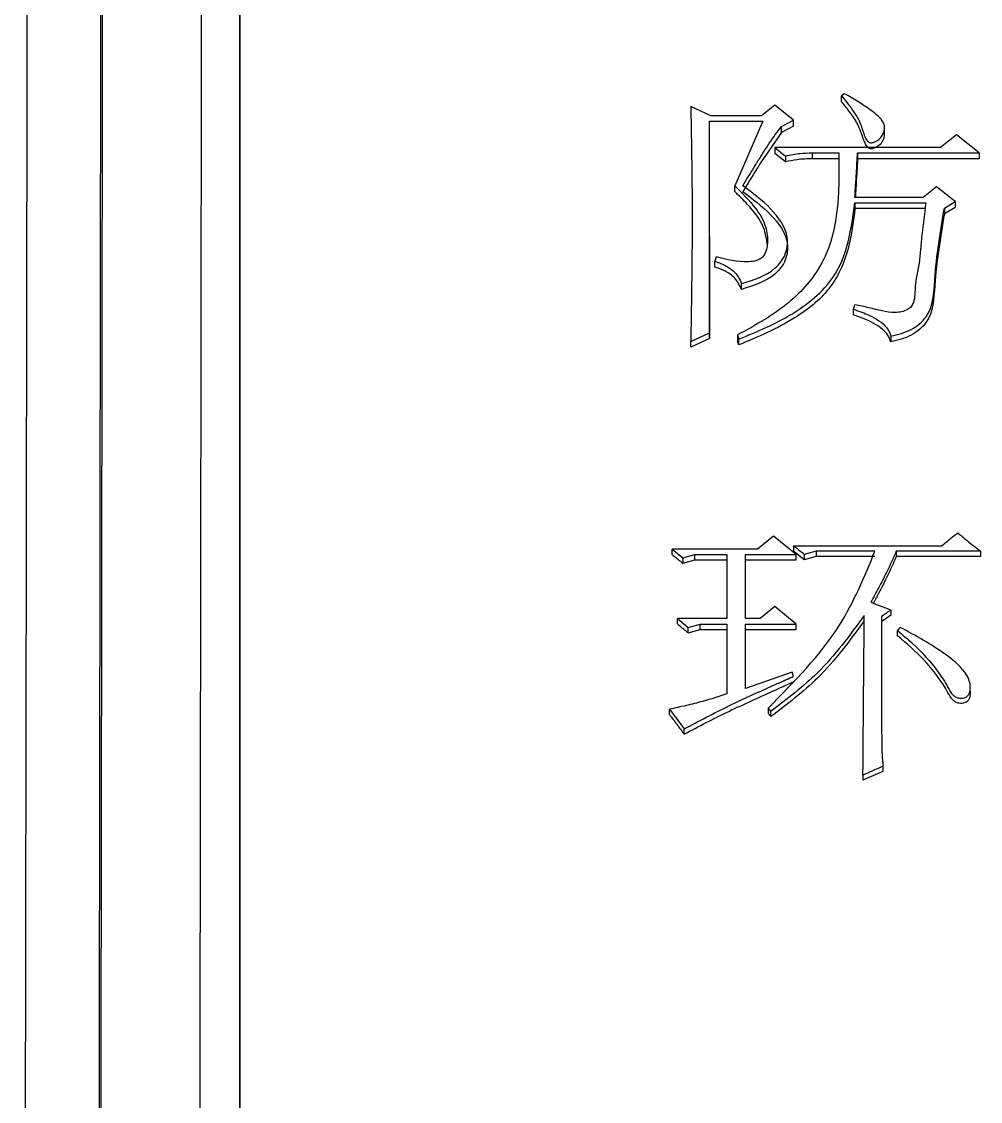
# Model space of a CAD drawing. Header units: millimetres. Extents: x 2251 to 4395, y 932 to 2449.
# Drawn here: x 2732.99 to 2740.76, y 2242.91 to 2251.66 of the extents above; entities that cross this region are included whole.
import ezdxf

# ---------------------------------------------------------------- set-up
doc = ezdxf.new("R2010")
doc.units = ezdxf.units.MM

msp = doc.modelspace()

# ---------------------------------------------------------------- linework, layer by layer
at = {"color": 7, "linetype": 'Continuous', "lineweight": 25}
for p, q in [((2739.6533, 2251.0769), (2739.6315, 2251.0598)), ((2738.5715, 2250.8973), (2738.4093, 2250.9743)), ((2738.4093, 2250.9743), (2738.4093, 2250.9256)), ((2739.0907, 2250.9829), (2738.9826, 2250.8973)), ((2739.2422, 2250.863), (2739.0907, 2250.9829)), ((2738.9826, 2250.8973), (2738.5715, 2250.8973)), ((2738.5607, 2250.8545), (2738.9934, 2250.8545)), ((2738.5607, 2249.1387), (2738.5607, 2250.8545)), ((2738.5607, 2250.806), (2738.5607, 2250.8545)), ((2738.9934, 2250.8545), (2738.7662, 2250.331)), ((2739.1448, 2250.8117), (2739.2422, 2250.863)), ((2739.2422, 2250.8145), (2739.1448, 2250.7632)), ((2739.1448, 2250.7632), (2739.1448, 2250.8117)), ((2739.2422, 2250.8145), (2739.2422, 2250.863)), ((2739.9793, 2250.7477), (2739.9793, 2250.7964)), ((2740.5619, 2250.7431), (2740.4321, 2250.6402)), ((2740.7458, 2250.5973), (2740.5619, 2250.7431)), ((2739.0907, 2250.6402), (2739.1773, 2250.5716)), ((2740.4321, 2250.6402), (2739.0907, 2250.6402)), ((2739.0907, 2250.6402), (2739.0907, 2250.592)), ((2739.1773, 2250.5235), (2739.0907, 2250.592)), ((2739.1773, 2250.5716), (2739.1773, 2250.5235)), ((2739.3936, 2250.5973), (2739.61, 2250.5973)), ((2739.3936, 2250.5973), (2739.3936, 2250.5492)), ((2739.61, 2250.5492), (2739.3936, 2250.5492)), ((2739.7614, 2250.5973), (2740.7458, 2250.5973)), ((2739.7614, 2250.5973), (2739.7614, 2250.5492)), ((2740.7458, 2250.5492), (2739.7614, 2250.5492)), ((2740.7458, 2250.5973), (2740.7458, 2250.5492)), ((2738.7662, 2250.2832), (2738.7662, 2250.331)), ((2740.3996, 2250.3224), (2740.2915, 2250.2364)), ((2740.5511, 2250.202), (2740.3996, 2250.3224)), ((2740.2915, 2250.2364), (2739.7398, 2250.2364)), ((2739.7398, 2250.1934), (2740.3131, 2250.1934)), ((2740.4645, 2250.1503), (2740.5511, 2250.202)), ((2740.5511, 2250.202), (2740.5511, 2250.1543)), ((2740.3131, 2250.1457), (2739.7398, 2250.1457)), ((2740.5511, 2250.1543), (2740.4645, 2250.1028)), ((2740.4645, 2250.1503), (2740.4645, 2250.1028)), ((2738.5607, 2249.9207), (2738.5607, 2249.0925)), ((2739.1936, 2249.8253), (2739.1936, 2249.8726)), ((2738.6148, 2249.7536), (2738.604, 2249.719)), ((2738.604, 2249.672), (2738.604, 2249.719)), ((2738.8203, 2249.4906), (2738.8203, 2249.5374)), ((2739.729, 2249.283), (2739.729, 2249.3296)), ((2738.4093, 2249.0693), (2738.5607, 2249.1387)), ((2738.5607, 2249.0925), (2738.5607, 2249.1387)), ((2738.5607, 2249.0925), (2738.4093, 2249.0231)), ((2738.4093, 2249.0231), (2738.4093, 2249.0693)), ((2738.7879, 2249.1214), (2738.7987, 2249.0867)), ((2738.7987, 2249.0405), (2738.7879, 2249.0751)), ((2738.7987, 2249.0405), (2738.7987, 2249.0867)), ((2740.0319, 2249.1127), (2740.0319, 2249.0665)), ((2739.08, 2247.4916), (2738.9502, 2247.3862)), ((2739.2639, 2247.3422), (2739.08, 2247.4916)), ((2738.2578, 2247.3862), (2738.3444, 2247.3158)), ((2738.9502, 2247.3862), (2738.2578, 2247.3862)), ((2738.2578, 2247.3422), (2738.2578, 2247.3862)), ((2739.2422, 2247.4125), (2740.4429, 2247.4125)), ((2739.2422, 2247.4125), (2739.2422, 2247.3685)), ((2738.3444, 2247.3158), (2738.4417, 2247.3422)), ((2738.3444, 2247.3158), (2738.3444, 2247.2719)), ((2738.3444, 2247.2719), (2738.4417, 2247.2983)), ((2738.4417, 2247.3422), (2738.7014, 2247.3422)), ((2738.4417, 2247.2983), (2738.4417, 2247.3422)), ((2738.4417, 2247.2983), (2738.7014, 2247.2983)), ((2738.7014, 2247.3422), (2738.7014, 2246.8223)), ((2738.8528, 2247.3422), (2739.2639, 2247.3422)), ((2738.8528, 2246.8223), (2738.8528, 2247.3422)), ((2738.8528, 2247.2983), (2738.8528, 2247.3422)), ((2738.8528, 2246.8223), (2738.8528, 2247.2983)), ((2738.8528, 2247.2983), (2739.2639, 2247.2983)), ((2739.3288, 2247.2983), (2739.2422, 2247.3685)), ((2739.4261, 2247.3686), (2739.3288, 2247.3422)), ((2739.3288, 2247.3422), (2739.3288, 2247.2983)), ((2739.4261, 2247.3246), (2739.3288, 2247.2983)), ((2739.902, 2247.3686), (2739.4261, 2247.3686)), ((2739.902, 2247.3246), (2739.4261, 2247.3246)), ((2740.7566, 2247.3686), (2740.0752, 2247.3686)), ((2740.0752, 2247.3686), (2740.0752, 2247.3246)), ((2740.7566, 2247.3246), (2740.0752, 2247.3246)), ((2739.0908, 2246.9194), (2738.9718, 2246.8223)), ((2739.2639, 2246.7782), (2739.0908, 2246.9194)), ((2740.0319, 2246.8929), (2740.0319, 2246.8496)), ((2738.3011, 2246.8223), (2738.3877, 2246.7517)), ((2738.7014, 2246.8223), (2738.3011, 2246.8223)), ((2738.3011, 2246.779), (2738.3011, 2246.8223)), ((2738.3877, 2246.7517), (2738.485, 2246.7782)), ((2738.485, 2246.7782), (2738.7014, 2246.7782)), ((2738.485, 2246.735), (2738.485, 2246.7782)), ((2738.7014, 2246.7782), (2738.7014, 2246.2119)), ((2738.9718, 2246.8223), (2738.8528, 2246.8223)), ((2738.8528, 2246.7782), (2739.2639, 2246.7782)), ((2738.8528, 2246.2562), (2738.8528, 2246.7782)), ((2738.8528, 2246.735), (2738.8528, 2246.7782)), ((2740.0319, 2246.8496), (2739.9562, 2246.7967)), ((2739.9562, 2246.84), (2739.9562, 2245.9191)), ((2739.9562, 2246.84), (2739.9562, 2246.7967)), ((2739.9562, 2246.7967), (2739.9562, 2245.919)), ((2738.3877, 2246.7085), (2738.3877, 2246.7517)), ((2738.3877, 2246.7085), (2738.485, 2246.735)), ((2738.485, 2246.735), (2738.7014, 2246.735)), ((2738.8528, 2246.2562), (2738.8528, 2246.735)), ((2738.8528, 2246.735), (2739.2639, 2246.735)), ((2740.0861, 2246.6822), (2740.0861, 2246.7253)), ((2739.2314, 2246.3891), (2738.8528, 2246.2562)), ((2739.2422, 2246.3537), (2739.2314, 2246.3891)), ((2740.6453, 2246.3607), (2740.6453, 2246.3663)), ((2738.2362, 2246.0878), (2738.3552, 2245.928)), ((2738.2362, 2246.0454), (2738.2362, 2246.0878)), ((2739.0367, 2246.0967), (2739.0583, 2246.0701)), ((2739.0367, 2246.0967), (2739.0367, 2246.0543)), ((2739.0583, 2246.0278), (2739.0583, 2246.0701)), ((2739.0583, 2246.0278), (2739.0367, 2246.0543)), ((2738.3552, 2245.8859), (2738.3552, 2245.928)), ((2739.967, 2245.584), (2739.8047, 2245.5129)), ((2739.8047, 2245.5545), (2739.8047, 2245.5129)), ((2739.967, 2245.6257), (2739.967, 2245.584))]:
    msp.add_line(p, q, dxfattribs=at)
at = {"color": 7, "linetype": 'Continuous', "lineweight": 25, "flags": 128}
for points in [[(2739.6315, 2251.011), (2739.6315, 2251.0281), (2739.6315, 2251.0439), (2739.6315, 2251.0598)], [(2739.7398, 2250.1934), (2739.7398, 2250.1738), (2739.7398, 2250.1457)], [(2738.7879, 2249.1214), (2738.7879, 2249.1026), (2738.7879, 2249.0889), (2738.7879, 2249.0751)], [(2739.2639, 2247.2983), (2739.2639, 2247.3202), (2739.2639, 2247.3422)], [(2739.4261, 2247.3686), (2739.4261, 2247.3576), (2739.4261, 2247.3466), (2739.4261, 2247.3246)], [(2740.7566, 2247.3686), (2740.7566, 2247.3466), (2740.7566, 2247.3246)], [(2739.2639, 2246.735), (2739.2639, 2246.7459), (2739.2639, 2246.762), (2739.2639, 2246.7782)], [(2740.1075, 2246.7516), (2740.0968, 2246.7384), (2740.0861, 2246.7253)]]:
    msp.add_lwpolyline(points, dxfattribs=at)
at = {"color": 7, "linetype": 'Continuous', "lineweight": 25}
for points, knots in [([(2734.7543, 2289.4406), (2734.7543, 2289.3366), (2734.7544, 2288.8158), (2734.7544, 2287.4489), (2734.7545, 2285.289), (2734.7546, 2282.6706), (2734.7546, 2280.2081), (2734.7546, 2276.7002), (2734.7547, 2273.5573), (2734.7547, 2269.2422), (2734.7547, 2264.5551), (2734.7548, 2259.4229), (2734.7548, 2253.9994), (2734.7549, 2249.4407), (2734.7549, 2243.5182), (2734.755, 2238.6124), (2734.7551, 2231.9335), (2734.7552, 2227.6407), (2734.7552, 2224.6396)], [0, 0, 0, 0, 0.020124, 0.100733, 0.181328, 0.221587, 0.302184, 0.342442, 0.423039, 0.463298, 0.543894, 0.624491, 0.664749, 0.745346, 0.785604, 0.8662, 0.906458, 1, 1, 1, 1]), ([(2733.0857, 2288.4926), (2733.0858, 2288.5209), (2733.0861, 2288.6093), (2733.0848, 2287.623), (2733.0818, 2285.6101), (2733.0772, 2282.5474), (2733.072, 2279.1591), (2733.0669, 2275.8218), (2733.0622, 2272.7521), (2733.0567, 2269.1087), (2733.0501, 2264.838), (2733.0429, 2260.1922), (2733.0352, 2255.2454), (2733.027, 2250.0751), (2733.018, 2244.3908), (2733.0081, 2238.1937), (2732.9974, 2231.5099), (2732.9899, 2226.8192), (2732.986, 2224.4251)], [0, 0, 0, 0, 0.039342, 0.122943, 0.206183, 0.289063, 0.371582, 0.416612, 0.465601, 0.518547, 0.575452, 0.636313, 0.690059, 0.746552, 0.805793, 0.867782, 0.932518, 1, 1, 1, 1]), ([(2733.591, 2224.2896), (2733.5956, 2227.5888), (2733.6047, 2234.1873), (2733.6176, 2243.6174), (2733.6296, 2252.498), (2733.6406, 2260.6557), (2733.6503, 2267.956), (2733.6586, 2274.2738), (2733.6653, 2279.4959), (2733.6704, 2283.5524), (2733.6736, 2286.3004), (2733.675, 2287.7465), (2733.6747, 2287.7232), (2733.6745, 2287.7145)], [0, 0, 0, 0, 0.094309, 0.188619, 0.282928, 0.377238, 0.471547, 0.565857, 0.660166, 0.754475, 0.848785, 0.943094, 1, 1, 1, 1]), ([(2733.605, 2224.2409), (2733.6083, 2226.6265), (2733.6148, 2231.3332), (2733.624, 2238.0824), (2733.6327, 2244.425), (2733.6407, 2250.3201), (2733.648, 2255.7507), (2733.6557, 2261.4837), (2733.6634, 2267.2524), (2733.6706, 2272.7327), (2733.6764, 2277.1997), (2733.6809, 2280.7229), (2733.6842, 2283.3849), (2733.6864, 2285.2878), (2733.6877, 2286.5065), (2733.6883, 2287.2235), (2733.6881, 2287.2544), (2733.688, 2287.2691)], [0, 0, 0, 0, 0.06854, 0.13522, 0.200041, 0.263001, 0.324101, 0.38334, 0.468684, 0.549845, 0.626823, 0.699617, 0.768227, 0.832652, 0.892892, 0.948946, 1, 1, 1, 1]), ([(2734.4861, 2286.5153), (2734.4862, 2286.5273), (2734.4865, 2286.6396), (2734.4863, 2286.2869), (2734.4858, 2285.717), (2734.4852, 2285.1703), (2734.4845, 2284.4961), (2734.4835, 2283.688), (2734.4824, 2282.7481), (2734.4811, 2281.6765), (2734.479, 2279.967), (2734.4757, 2277.2808), (2734.4705, 2273.131), (2734.4638, 2267.9147), (2734.4564, 2262.3078), (2734.4488, 2256.6306), (2734.4414, 2251.1635), (2734.4332, 2245.1506), (2734.4242, 2238.603), (2734.4144, 2231.5602), (2734.4076, 2226.6178), (2734.4041, 2224.1038)], [0, 0, 0, 0, 0.008365, 0.077995, 0.107986, 0.138061, 0.168221, 0.198465, 0.228793, 0.259205, 0.289702, 0.358895, 0.433683, 0.514064, 0.600037, 0.66048, 0.723411, 0.788828, 0.856732, 0.927123, 1, 1, 1, 1]), ([(2734.7552, 2225.5593), (2734.7552, 2225.8661), (2734.7552, 2228.765), (2734.7551, 2234.1909), (2734.755, 2240.4085), (2734.7549, 2246.4436), (2734.7549, 2251.0736), (2734.7548, 2254.8845), (2734.7548, 2256.3278), (2734.7548, 2256.7247)], [0, 0, 0, 0, 0.027476, 0.259697, 0.491874, 0.607849, 0.840033, 0.956008, 1, 1, 1, 1]), ([(2739.6315, 2251.0598), (2739.6665, 2251.0164), (2739.7248, 2250.944), (2739.7899, 2250.8325), (2739.8084, 2250.7533), (2739.8305, 2250.7061), (2739.843, 2250.6903), (2739.8552, 2250.6816), (2739.8688, 2250.6781), (2739.8872, 2250.6798), (2739.9138, 2250.6901), (2739.9443, 2250.7123), (2739.9688, 2250.7475), (2739.9802, 2250.7858), (2739.9798, 2250.8244), (2739.9487, 2250.8838), (2739.8683, 2250.9439), (2739.7636, 2251.0149), (2739.6901, 2251.0562), (2739.6533, 2251.0769)], [0, 0, 0, 0, 0.156412, 0.260868, 0.365462, 0.392662, 0.410241, 0.42134, 0.432549, 0.445637, 0.467959, 0.506678, 0.545841, 0.586947, 0.621916, 0.6571, 0.775363, 0.887354, 1, 1, 1, 1]), ([(2738.4093, 2250.9743), (2738.4096, 2250.9581), (2738.41, 2250.9338), (2738.4106, 2250.9014), (2738.411, 2250.8771), (2738.4115, 2250.8528), (2738.4119, 2250.8284), (2738.4124, 2250.8041), (2738.4128, 2250.7798), (2738.4132, 2250.7554), (2738.4138, 2250.723), (2738.4143, 2250.6905), (2738.4149, 2250.658), (2738.4153, 2250.6337), (2738.4158, 2250.6012), (2738.4163, 2250.5687), (2738.4167, 2250.5362), (2738.4171, 2250.5118), (2738.4174, 2250.4874), (2738.4178, 2250.4549), (2738.4182, 2250.4223), (2738.4185, 2250.3898), (2738.4188, 2250.3654), (2738.419, 2250.341), (2738.4193, 2250.3084), (2738.4195, 2250.2758), (2738.4197, 2250.2432), (2738.4199, 2250.2228), (2738.4199, 2250.2065), (2738.42, 2250.1943), (2738.42, 2250.1821), (2738.4201, 2250.1658), (2738.4201, 2250.1495), (2738.4202, 2250.1332), (2738.4202, 2250.1209), (2738.4202, 2250.1087), (2738.4202, 2250.0965), (2738.4203, 2250.0842), (2738.4203, 2250.074), (2738.4203, 2250.0659), (2738.4203, 2250.0598), (2738.4203, 2250.0516), (2738.4202, 2250.0434), (2738.4202, 2250.0353), (2738.4202, 2250.0271), (2738.4202, 2250.0169), (2738.4202, 2250.0047), (2738.4202, 2249.9883), (2738.4201, 2249.972), (2738.4201, 2249.9557), (2738.42, 2249.9434), (2738.4199, 2249.9271), (2738.4198, 2249.9067), (2738.4197, 2249.8822), (2738.4196, 2249.8576), (2738.4194, 2249.8331), (2738.4192, 2249.8004), (2738.4189, 2249.7677), (2738.4186, 2249.735), (2738.4184, 2249.7104), (2738.4181, 2249.6859), (2738.4178, 2249.6532), (2738.4174, 2249.6204), (2738.417, 2249.5876), (2738.4167, 2249.5631), (2738.4164, 2249.5385), (2738.416, 2249.5057), (2738.4156, 2249.4729), (2738.4151, 2249.4401), (2738.4147, 2249.4155), (2738.4143, 2249.3827), (2738.4138, 2249.3499), (2738.4133, 2249.3171), (2738.4129, 2249.2925), (2738.4125, 2249.2679), (2738.412, 2249.235), (2738.4114, 2249.2022), (2738.4109, 2249.1693), (2738.4105, 2249.1446), (2738.41, 2249.1113), (2738.4095, 2249.0862), (2738.4093, 2249.0693)], [0, 0, 0, 0, 0.025705, 0.038557, 0.05141, 0.064262, 0.077115, 0.089967, 0.102819, 0.115672, 0.128524, 0.154229, 0.167082, 0.179934, 0.192786, 0.218491, 0.231344, 0.244196, 0.257049, 0.269901, 0.295606, 0.308458, 0.321311, 0.334163, 0.347016, 0.37272, 0.385573, 0.398425, 0.404851, 0.411278, 0.417704, 0.42413, 0.436983, 0.443409, 0.449835, 0.456261, 0.462687, 0.469114, 0.47554, 0.478753, 0.481966, 0.485179, 0.491605, 0.494818, 0.498032, 0.504458, 0.510884, 0.51731, 0.530163, 0.536589, 0.543015, 0.549441, 0.562294, 0.575146, 0.587999, 0.600851, 0.613703, 0.639408, 0.652261, 0.665113, 0.677966, 0.690818, 0.716523, 0.729375, 0.742228, 0.75508, 0.767932, 0.793637, 0.80649, 0.819342, 0.832195, 0.857899, 0.870752, 0.883604, 0.896457, 0.909309, 0.935014, 0.947866, 0.960719, 0.973571, 1, 1, 1, 1]), ([(2739.978, 2250.7477), (2739.978, 2250.7428), (2739.9779, 2250.7214), (2739.9619, 2250.685), (2739.9305, 2250.6521), (2739.9001, 2250.6357), (2739.8797, 2250.6305), (2739.8647, 2250.6304), (2739.8511, 2250.6354), (2739.8346, 2250.6502), (2739.8036, 2250.7119), (2739.7793, 2250.8094), (2739.7071, 2250.9192), (2739.6568, 2250.9803), (2739.6315, 2251.011)], [0, 0, 0, 0, 0.024344, 0.105927, 0.186008, 0.233095, 0.258015, 0.277413, 0.297005, 0.320267, 0.377824, 0.626321, 0.811958, 1, 1, 1, 1]), ([(2738.8311, 2250.331), (2738.8607, 2250.3795), (2738.894, 2250.4341), (2738.9313, 2250.4946), (2738.9407, 2250.5097), (2738.95, 2250.5248), (2738.9594, 2250.5398), (2738.9688, 2250.5549), (2738.9819, 2250.576), (2739.0215, 2250.6393), (2739.0762, 2250.7217), (2739.1279, 2250.7895), (2739.1448, 2250.8117)], [0, 0, 0, 0, 0.2975225, 0.3347128, 0.3719031, 0.3904982, 0.4276885, 0.4648788, 0.4834739, 0.5578545, 0.8555026, 1, 1, 1, 1]), ([(2739.1448, 2250.7632), (2739.0788, 2250.6696), (2738.9905, 2250.5444), (2738.8913, 2250.3816), (2738.8512, 2250.316), (2738.8311, 2250.2832)], [0, 0, 0, 0, 0.597119, 0.798557, 1, 1, 1, 1]), ([(2739.61, 2250.5973), (2739.6118, 2250.2643), (2739.6144, 2249.7955), (2739.1724, 2249.3321), (2738.9174, 2249.1923), (2738.7879, 2249.1214)], [0, 0, 0, 0, 0.546872, 0.769893, 1, 1, 1, 1]), ([(2739.1773, 2250.5716), (2739.217, 2250.5801), (2739.2882, 2250.5954), (2739.3614, 2250.5967), (2739.3936, 2250.5973)], [0, 0, 0, 0, 0.558835, 1, 1, 1, 1]), ([(2739.3936, 2250.5492), (2739.3525, 2250.5481), (2739.2793, 2250.5463), (2739.2084, 2250.5304), (2739.1773, 2250.5235)], [0, 0, 0, 0, 0.561085, 1, 1, 1, 1]), ([(2739.7398, 2250.2364), (2739.7417, 2250.2691), (2739.7457, 2250.3345), (2739.7529, 2250.4549), (2739.7581, 2250.5424), (2739.7614, 2250.5973)], [0, 0, 0, 0, 0.2714755, 0.542951, 1, 1, 1, 1]), ([(2739.7614, 2250.5492), (2739.7575, 2250.4839), (2739.7519, 2250.3913), (2739.7457, 2250.287), (2739.7433, 2250.248), (2739.7426, 2250.2364)], [0, 0, 0, 0, 0.626456, 0.889379, 1, 1, 1, 1]), ([(2738.7662, 2250.331), (2738.8256, 2250.272), (2738.926, 2250.172), (2739.0223, 2250.0119), (2739.0354, 2249.8926), (2739.0245, 2249.8124), (2739.0066, 2249.7668), (2738.9751, 2249.7374), (2738.9327, 2249.7196), (2738.8093, 2249.7057), (2738.7012, 2249.7323), (2738.6148, 2249.7536)], [0, 0, 0, 0, 0.237031, 0.40138, 0.534635, 0.589033, 0.643886, 0.675792, 0.707579, 0.7663, 1, 1, 1, 1]), ([(2739.03, 2249.8476), (2739.0234, 2249.8966), (2739.0071, 2250.0201), (2738.89, 2250.1609), (2738.8004, 2250.2495), (2738.7662, 2250.2832)], [0, 0, 0, 0, 0.289937, 0.729757, 1, 1, 1, 1]), ([(2738.8203, 2249.5374), (2738.9195, 2249.5684), (2739.0693, 2249.6152), (2739.1871, 2249.7725), (2739.2071, 2249.9567), (2739.0627, 2250.1582), (2738.9094, 2250.2726), (2738.8311, 2250.331)], [0, 0, 0, 0, 0.25015, 0.377758, 0.502112, 0.745934, 1, 1, 1, 1]), ([(2738.8311, 2250.2832), (2738.9094, 2250.2249), (2739.0626, 2250.1106), (2739.2071, 2249.9094), (2739.1871, 2249.7253), (2739.0692, 2249.5683), (2738.9195, 2249.5216), (2738.8203, 2249.4906)], [0, 0, 0, 0, 0.2541019, 0.4978553, 0.6221436, 0.7497305, 1, 1, 1, 1]), ([(2738.7987, 2249.0867), (2738.9454, 2249.1478), (2739.2341, 2249.2681), (2739.6618, 2249.6203), (2739.7105, 2249.9782), (2739.7398, 2250.1934)], [0, 0, 0, 0, 0.2918042, 0.5741123, 1, 1, 1, 1]), ([(2740.3131, 2250.1934), (2740.3108, 2250.1718), (2740.2997, 2250.0639), (2740.2736, 2249.8825), (2740.2623, 2249.6839), (2740.227, 2249.5451), (2740.2269, 2249.4567), (2740.2197, 2249.3932), (2740.1975, 2249.3509), (2740.1638, 2249.3238), (2740.1187, 2249.3065), (2740.0111, 2249.2978), (2739.8868, 2249.3379), (2739.778, 2249.3575), (2739.7399, 2249.3644)], [0, 0, 0, 0, 0.051282, 0.25636, 0.431754, 0.51946, 0.589456, 0.639546, 0.668094, 0.696777, 0.732309, 0.768498, 0.918801, 1, 1, 1, 1]), ([(2739.7398, 2250.1457), (2739.7284, 2250.05), (2739.7015, 2249.8248), (2739.5674, 2249.4922), (2739.2246, 2249.2207), (2738.9536, 2249.106), (2738.7987, 2249.0405)], [0, 0, 0, 0, 0.196577, 0.462275, 0.692724, 1, 1, 1, 1]), ([(2740.0319, 2249.1127), (2740.0889, 2249.1262), (2740.2001, 2249.1525), (2740.3743, 2249.3028), (2740.3847, 2249.6709), (2740.4328, 2249.9599), (2740.4645, 2250.1503)], [0, 0, 0, 0, 0.12954, 0.252639, 0.50766, 1, 1, 1, 1]), ([(2740.4645, 2250.1028), (2740.4328, 2249.9126), (2740.3847, 2249.624), (2740.3742, 2249.2562), (2740.2, 2249.1062), (2740.0889, 2249.0799), (2740.0319, 2249.0665)], [0, 0, 0, 0, 0.4922239, 0.7471943, 0.8703438, 1, 1, 1, 1]), ([(2738.604, 2249.719), (2738.6378, 2249.7069), (2738.693, 2249.6872), (2738.7562, 2249.6406), (2738.7977, 2249.5928), (2738.8128, 2249.5558), (2738.8203, 2249.5374)], [0, 0, 0, 0, 0.34974, 0.571287, 0.787704, 1, 1, 1, 1]), ([(2738.8203, 2249.4906), (2738.8051, 2249.5223), (2738.7759, 2249.5831), (2738.6917, 2249.6415), (2738.6314, 2249.6625), (2738.604, 2249.672)], [0, 0, 0, 0, 0.371784, 0.714596, 1, 1, 1, 1]), ([(2739.729, 2249.3296), (2739.7308, 2249.3354), (2739.7344, 2249.347), (2739.738, 2249.3585), (2739.7398, 2249.3643)], [0, 0, 0, 0, 0.499996, 1, 1, 1, 1]), ([(2739.729, 2249.3296), (2739.7729, 2249.3143), (2739.8449, 2249.2893), (2739.9346, 2249.2388), (2740.0012, 2249.1851), (2740.0217, 2249.1366), (2740.0319, 2249.1127)], [0, 0, 0, 0, 0.349071, 0.571765, 0.789358, 1, 1, 1, 1]), ([(2740.0319, 2249.0665), (2740.0248, 2249.085), (2740.0104, 2249.1225), (2739.9609, 2249.173), (2739.8946, 2249.2168), (2739.814, 2249.2539), (2739.7574, 2249.2733), (2739.729, 2249.283)], [0, 0, 0, 0, 0.162317, 0.328828, 0.549463, 0.773777, 1, 1, 1, 1]), ([(2740.4429, 2247.4125), (2740.4554, 2247.4227), (2740.4804, 2247.443), (2740.5237, 2247.4781), (2740.5544, 2247.5031), (2740.5727, 2247.518)], [0, 0, 0, 0, 0.288432, 0.576865, 1, 1, 1, 1]), ([(2740.5727, 2247.518), (2740.5977, 2247.4977), (2740.6408, 2247.4627), (2740.7021, 2247.4129), (2740.7385, 2247.3834), (2740.7566, 2247.3686)], [0, 0, 0, 0, 0.407194, 0.703597, 1, 1, 1, 1]), ([(2739.3288, 2247.3422), (2739.3164, 2247.3522), (2739.2958, 2247.369), (2739.267, 2247.3924), (2739.2505, 2247.4058), (2739.2422, 2247.4125)], [0, 0, 0, 0, 0.428361, 0.714181, 1, 1, 1, 1]), ([(2738.2578, 2247.3422), (2738.2702, 2247.3321), (2738.2908, 2247.3154), (2738.3197, 2247.292), (2738.3361, 2247.2786), (2738.3444, 2247.2719)], [0, 0, 0, 0, 0.4286084, 0.7143042, 1, 1, 1, 1]), ([(2739.0367, 2246.0967), (2739.2481, 2246.3109), (2739.6226, 2246.6903), (2739.8173, 2247.1628), (2739.902, 2247.3686)], [0, 0, 0, 0, 0.564597, 1, 1, 1, 1]), ([(2740.0752, 2247.3686), (2740.0492, 2247.3113), (2740.0046, 2247.2127), (2739.9342, 2247.0754), (2739.8911, 2246.9949), (2739.8696, 2246.9547)], [0, 0, 0, 0, 0.409741, 0.70481, 1, 1, 1, 1]), ([(2740.0752, 2247.3246), (2740.0492, 2247.2673), (2740.0046, 2247.1688), (2739.9404, 2247.0438), (2739.9039, 2246.9755), (2739.8888, 2246.9473)], [0, 0, 0, 0, 0.449925, 0.773337, 1, 1, 1, 1]), ([(2739.8696, 2246.9547), (2739.885, 2246.9488), (2739.9157, 2246.9371), (2739.9698, 2246.9165), (2740.0085, 2246.9018), (2740.0319, 2246.8929)], [0, 0, 0, 0, 0.283862, 0.567725, 1, 1, 1, 1]), ([(2740.0319, 2246.8929), (2740.0256, 2246.8885), (2740.0098, 2246.8775), (2739.9846, 2246.8598), (2739.9656, 2246.8466), (2739.9562, 2246.84)], [0, 0, 0, 0, 0.250001, 0.625, 1, 1, 1, 1]), ([(2738.3011, 2246.779), (2738.3135, 2246.769), (2738.3341, 2246.7522), (2738.3629, 2246.7287), (2738.3794, 2246.7152), (2738.3877, 2246.7085)], [0, 0, 0, 0, 0.4286083, 0.7143042, 1, 1, 1, 1]), ([(2739.8155, 2246.8488), (2739.6974, 2246.6869), (2739.4848, 2246.3955), (2739.1895, 2246.1702), (2739.0583, 2246.0701)], [0, 0, 0, 0, 0.555449, 1, 1, 1, 1]), ([(2739.8155, 2246.8055), (2739.6974, 2246.6439), (2739.4848, 2246.3528), (2739.1895, 2246.1278), (2739.0583, 2246.0278)], [0, 0, 0, 0, 0.555388, 1, 1, 1, 1]), ([(2739.8047, 2245.5545), (2739.8048, 2245.563), (2739.805, 2245.5887), (2739.8053, 2245.6229), (2739.8057, 2245.6656), (2739.806, 2245.7083), (2739.8063, 2245.751), (2739.8067, 2245.7937), (2739.807, 2245.8278), (2739.8073, 2245.8705), (2739.8076, 2245.9131), (2739.808, 2245.9558), (2739.8083, 2245.9984), (2739.8086, 2246.0325), (2739.8089, 2246.0751), (2739.8092, 2246.1091), (2739.8096, 2246.1517), (2739.8099, 2246.1943), (2739.8103, 2246.2368), (2739.8106, 2246.2794), (2739.8109, 2246.3134), (2739.8113, 2246.3559), (2739.8116, 2246.3984), (2739.812, 2246.4409), (2739.8124, 2246.4834), (2739.8127, 2246.5174), (2739.813, 2246.5599), (2739.8133, 2246.5938), (2739.8137, 2246.6363), (2739.814, 2246.6702), (2739.8144, 2246.7126), (2739.8149, 2246.7693), (2739.8153, 2246.8176), (2739.8155, 2246.8488)], [0, 0, 0, 0, 0.019729, 0.059186, 0.078915, 0.118372, 0.157829, 0.177558, 0.217015, 0.236744, 0.276201, 0.315659, 0.335387, 0.374845, 0.394573, 0.43403, 0.453759, 0.493216, 0.532674, 0.552402, 0.59186, 0.611588, 0.651046, 0.690503, 0.710232, 0.749689, 0.769418, 0.808875, 0.828604, 0.868061, 0.88779, 0.927247, 1, 1, 1, 1]), ([(2740.0861, 2246.7253), (2740.127, 2246.6909), (2740.247, 2246.5898), (2740.3866, 2246.4355), (2740.4828, 2246.289), (2740.5208, 2246.2118), (2740.5583, 2246.1849), (2740.5871, 2246.1765), (2740.6151, 2246.1767), (2740.6392, 2246.1847), (2740.6574, 2246.1992), (2740.6708, 2246.2248), (2740.6773, 2246.2691), (2740.6685, 2246.3293), (2740.6063, 2246.4299), (2740.4758, 2246.5361), (2740.2949, 2246.6492), (2740.1701, 2246.7174), (2740.1075, 2246.7515)], [0, 0, 0, 0, 0.09565, 0.280795, 0.373244, 0.419662, 0.436462, 0.4533, 0.470465, 0.483389, 0.496387, 0.510841, 0.535897, 0.579802, 0.622961, 0.750748, 0.875017, 1, 1, 1, 1]), ([(2740.6712, 2246.2416), (2740.6727, 2246.2342), (2740.6763, 2246.2161), (2740.6718, 2246.1887), (2740.6623, 2246.1639), (2740.6469, 2246.1473), (2740.6284, 2246.138), (2740.6062, 2246.1337), (2740.5807, 2246.1354), (2740.5538, 2246.1447), (2740.5198, 2246.1722), (2740.4551, 2246.2999), (2740.3177, 2246.4832), (2740.1591, 2246.6195), (2740.0861, 2246.6822)], [0, 0, 0, 0, 0.025638, 0.062848, 0.0932405, 0.1144167, 0.1356048, 0.1575622, 0.1838027, 0.2141167, 0.2450176, 0.3224905, 0.6882691, 1, 1, 1, 1]), ([(2738.3552, 2245.928), (2738.4748, 2245.9916), (2738.6093, 2246.0633), (2738.7548, 2246.1329), (2738.7855, 2246.1475), (2738.8085, 2246.1584), (2738.8316, 2246.1692), (2738.8509, 2246.1781), (2738.8702, 2246.187), (2738.8856, 2246.1942), (2738.901, 2246.2013), (2738.9126, 2246.2066), (2738.9242, 2246.2119), (2738.9397, 2246.2189), (2738.9552, 2246.2259), (2738.9707, 2246.233), (2738.9823, 2246.2382), (2738.9939, 2246.2434), (2739.0095, 2246.2504), (2739.025, 2246.2574), (2739.0405, 2246.2643), (2739.0522, 2246.2695), (2739.0677, 2246.2765), (2739.0832, 2246.2834), (2739.0988, 2246.2903), (2739.1105, 2246.2955), (2739.1221, 2246.3006), (2739.1338, 2246.3058), (2739.1455, 2246.311), (2739.1552, 2246.3153), (2739.163, 2246.3187), (2739.1688, 2246.3213), (2739.1747, 2246.3239), (2739.1824, 2246.3273), (2739.1902, 2246.3307), (2739.198, 2246.3342), (2739.2038, 2246.3368), (2739.2097, 2246.3393), (2739.2175, 2246.3428), (2739.2253, 2246.3462), (2739.2342, 2246.3501), (2739.2392, 2246.3523), (2739.2422, 2246.3537)], [0, 0, 0, 0, 0.414083, 0.465835, 0.49171, 0.517586, 0.543462, 0.569338, 0.582276, 0.608151, 0.621089, 0.634027, 0.646965, 0.659903, 0.685779, 0.698716, 0.711654, 0.724592, 0.73753, 0.763406, 0.776344, 0.789282, 0.802219, 0.828095, 0.841033, 0.853971, 0.866909, 0.879847, 0.892784, 0.905722, 0.912191, 0.91866, 0.925129, 0.931598, 0.944536, 0.951005, 0.957474, 0.963943, 0.970412, 0.98335, 0.989818, 1, 1, 1, 1]), ([(2738.3552, 2245.8859), (2738.4751, 2245.9491), (2738.6549, 2246.0439), (2738.8973, 2246.1542), (2739.0722, 2246.2342), (2739.1856, 2246.2854), (2739.2422, 2246.311)], [0, 0, 0, 0, 0.414296, 0.62139, 0.810694, 1, 1, 1, 1]), ([(2738.7014, 2246.2119), (2738.6366, 2246.1909), (2738.5281, 2246.1558), (2738.372, 2246.117), (2738.2815, 2246.0975), (2738.2362, 2246.0878)], [0, 0, 0, 0, 0.424962, 0.712284, 1, 1, 1, 1]), ([(2738.2362, 2246.0454), (2738.2561, 2246.0189), (2738.2858, 2245.979), (2738.3255, 2245.9258), (2738.3453, 2245.8992), (2738.3552, 2245.8859)], [0, 0, 0, 0, 0.5, 0.75, 1, 1, 1, 1]), ([(2739.9562, 2245.9191), (2739.9565, 2245.8843), (2739.957, 2245.818), (2739.9592, 2245.7201), (2739.9644, 2245.6572), (2739.967, 2245.6257)], [0, 0, 0, 0, 0.355817, 0.677713, 1, 1, 1, 1]), ([(2739.967, 2245.6257), (2739.952, 2245.6191), (2739.922, 2245.606), (2739.8679, 2245.5822), (2739.8288, 2245.5651), (2739.8047, 2245.5545)], [0, 0, 0, 0, 0.277507, 0.555013, 1, 1, 1, 1])]:
    msp.add_open_spline(points, degree=3, knots=knots, dxfattribs=at)

doc.saveas('drawing.dxf')
